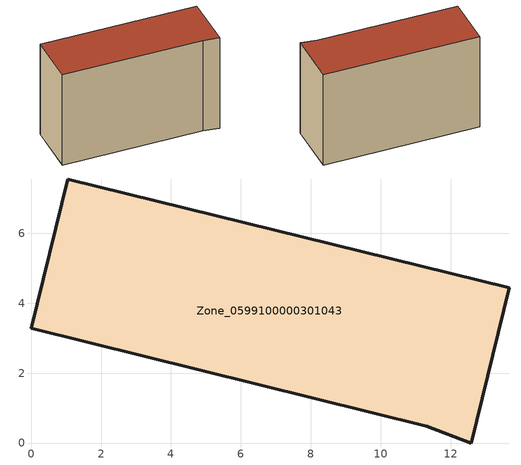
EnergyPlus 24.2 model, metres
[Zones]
Zone_0599100000301043
 floor ground (C_G): 0,3.28 1.05,7.55 13.68,4.45 12.59,0 11.32,0.48 z0
 wall outside (C_F): 12.59,0 13.68,4.45 1.05,7.55 0,3.28 11.32,0.48 12.59,0 z0:8.47
 roof outside (C_R): 1.05,7.55 0,3.28 11.32,0.48 12.59,0 13.68,4.45 z8.47
[BUILDING]
Pand.0599100000301043: North Axis=0; Terrain=City; Loads Convergence Tolerance Value=0.04; Temperature Convergence Tolerance Value=0.4; Solar Distribution=FullExterior; Maximum Number of Warmup Days=25; Minimum Number of Warmup Days=1
[Site:Location]
Rotterdam.The.Hague.AP_ZH_NLD Design_Conditions: Latitude=51.96; Longitude=4.45; Time Zone=1; Elevation=-4.5
[SITE:GROUNDTEMPERATURE:BUILDINGSURFACE]
18, 18, 18, 18, 18, 18, 18, 18, 18, 18, 18, 18
[MATERIAL] Thermal Absorptance=0.9; Solar Absorptance=0.7; Visible Absorptance=0.7
Name | Roughness | Thickness | Conductivity | Density | Specific Heat
G.TI.1946 | MediumSmooth | 0.15 | 1 | 540 | 1210
F.TI.1946 | Rough | 0.3 | 0.857143 | 1920 | 840
R.TI.1946 | MediumRough | 0.2 | 0.1 | 1500 | 1000
[CONSTRUCTION]
C_G: G.TI.1946
C_F: F.TI.1946
C_R: R.TI.1946
[ZONE]
Zone_0599100000301043: Type=1; Multiplier=1; Ceiling Height=Autocalculate; Volume=Autocalculate; Floor Area=autocalculate; Part of Total Floor Area=Yes
[ZONEINFILTRATION:DESIGNFLOWRATE]
Infil_Zone_0599100000301043: Zone or ZoneList or Space or SpaceList=Zone_0599100000301043; Schedule=AlwaysOn; Design Flow Rate Calculation Method=Flow/Area; Flow Rate per Floor Area=0.003; Constant Term Coefficient=1; Temperature Term Coefficient=0; Velocity Term Coefficient=0; Velocity Squared Term Coefficient=0
[HVACTEMPLATE:ZONE:IDEALLOADSAIRSYSTEM]
Zone_0599100000301043: Maximum Heating Supply Air Temperature=50; Minimum Cooling Supply Air Temperature=13; Maximum Heating Supply Air Humidity Ratio=0.0156; Minimum Cooling Supply Air Humidity Ratio=0.0077; Heating Limit=NoLimit; Cooling Limit=NoLimit; Dehumidification Control Type=ConstantSensibleHeatRatio; Cooling Sensible Heat Ratio=0.7; Dehumidification Setpoint=60; Humidification Control Type=None; Humidification Setpoint=30; Outdoor Air Method=None; Outdoor Air Flow Rate per Person=0.00944; Outdoor Air Flow Rate per Zone Floor Area=0; Outdoor Air Flow Rate per Zone=0; Demand Controlled Ventilation Type=None; Outdoor Air Economizer Type=NoEconomizer; Heat Recovery Type=None; Sensible Heat Recovery Effectiveness=0.7; Latent Heat Recovery Effectiveness=0.65
[ZONECONTROL:THERMOSTAT]
ThermostatControl_Zone_0599100000301043: Zone or ZoneList=Zone_0599100000301043; Control Type Schedule=DualSetpointControlType; Control 1=Thermostat_Zone_0599100000301043; Temperature Difference Between Cutout And Setpoint=0
[THERMOSTATSETPOINT:DUALSETPOINT]
Thermostat_Zone_0599100000301043: Heating Setpoint Temperature Schedule=HeatingSetpoint_Zone_0599100000301043; Cooling Setpoint Temperature Schedule=CoolingSetpoint_Zone_0599100000301043
[SCHEDULE:COMPACT]
HeatingSetpoint_Zone_0599100000301043: Through: 12/31, For: AllDays, Until: 24:00, 21
CoolingSetpoint_Zone_0599100000301043: Through: 12/31, For: AllDays, Until: 24:00, 24
DualSetpointControlType: Through: 12/31, For: AllDays, Until: 24:00, 4
AlwaysOn: Through: 12/31, For: AllDays, Until: 24:00, 1
